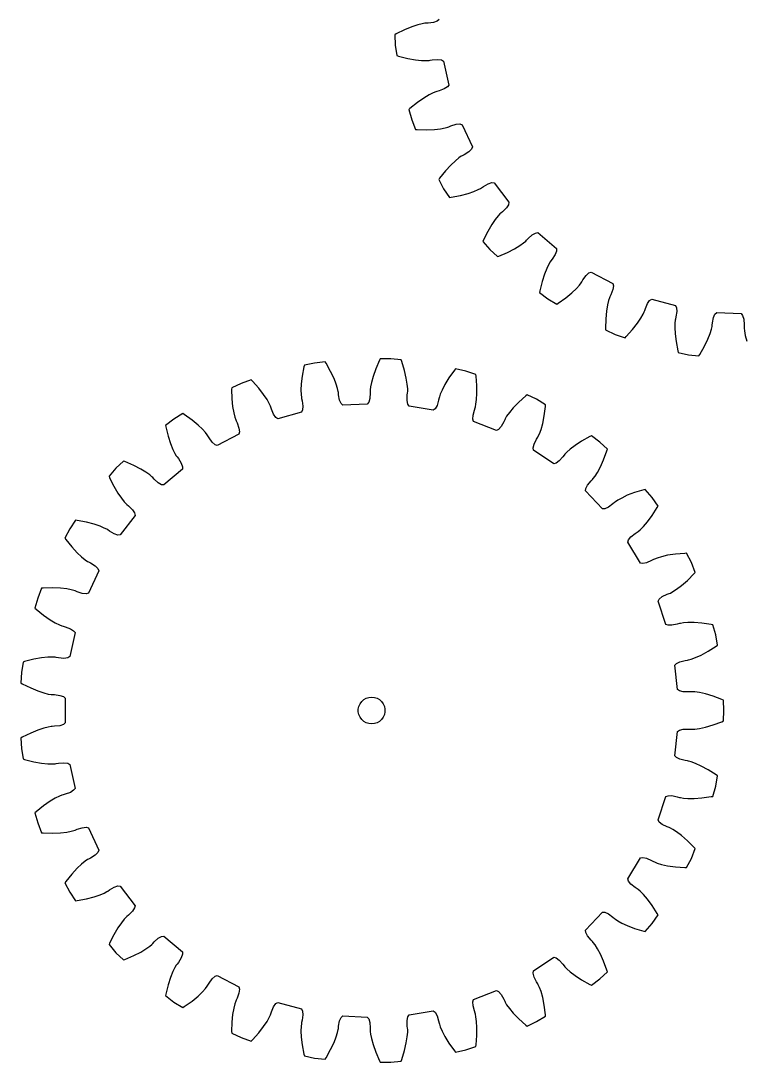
# Model space of a CAD drawing. Extents: x 0 to 163, y 0 to 236.
# Drawn here: x 0 to 81.3, y 0 to 116.7 of the extents above; entities that cross this region are included whole.
import ezdxf

# ---------------------------------------------------------------- set-up
doc = ezdxf.new("R2010")
doc.units = 0

msp = doc.modelspace()

# ---------------------------------------------------------------- linework, layer by layer
for p, q in [((46.86, 116.86), (46.66, 116.68)), ((43, 115.71), (42.04, 115.24)), ((43.81, 116.05), (43, 115.71)), ((44.47, 116.26), (43.81, 116.05)), ((44.96, 116.39), (44.47, 116.26)), ((45.27, 116.44), (44.96, 116.39)), ((45.4, 116.45), (45.27, 116.44)), ((45.65, 116.46), (45.4, 116.45)), ((46.25, 116.54), (45.65, 116.46)), ((46.66, 116.68), (46.25, 116.54)), ((42.04, 115.24), (41.89, 115.15)), ((41.89, 115.15), (41.95, 113.97)), ((41.95, 113.97), (42.14, 112.81)), ((42.14, 112.81), (42.31, 112.75)), ((42.31, 112.75), (43.34, 112.49)), ((43.34, 112.49), (44.21, 112.34)), ((44.21, 112.34), (44.9, 112.27)), ((44.9, 112.27), (45.41, 112.26)), ((45.41, 112.26), (45.73, 112.27)), ((45.73, 112.27), (45.86, 112.29)), ((45.86, 112.29), (46.1, 112.33)), ((46.1, 112.33), (46.71, 112.39)), ((46.71, 112.39), (47.13, 112.33)), ((47.13, 112.33), (47.37, 112.2)), ((47.37, 112.2), (47.96, 109.51)), ((46.2, 108.64), (45.75, 108.41)), ((46.5, 108.76), (46.2, 108.64)), ((46.62, 108.8), (46.5, 108.76)), ((46.86, 108.86), (46.62, 108.8)), ((47.44, 109.07), (46.86, 108.86)), ((47.8, 109.3), (47.44, 109.07)), ((47.96, 109.51), (47.8, 109.3)), ((44.43, 107.56), (43.6, 106.89)), ((45.15, 108.06), (44.43, 107.56)), ((45.75, 108.41), (45.15, 108.06)), ((43.6, 106.89), (43.47, 106.77)), ((43.47, 106.77), (43.79, 105.63)), ((43.79, 105.63), (44.22, 104.54)), ((48.19, 104.93), (48.77, 105.11)), ((48.77, 105.11), (49.2, 105.15)), ((49.2, 105.15), (49.46, 105.07)), ((49.46, 105.07), (50.61, 102.58)), ((44.22, 104.54), (44.4, 104.52)), ((44.4, 104.52), (45.46, 104.49)), ((45.46, 104.49), (46.34, 104.53)), ((46.34, 104.53), (47.03, 104.61)), ((47.03, 104.61), (47.53, 104.71)), ((47.53, 104.71), (47.84, 104.79)), ((47.84, 104.79), (47.96, 104.83)), ((47.96, 104.83), (48.19, 104.93)), ((49.46, 101.59), (49.35, 101.53)), ((49.68, 101.7), (49.46, 101.59)), ((50.2, 102.03), (49.68, 101.7)), ((50.5, 102.33), (50.2, 102.03)), ((50.61, 102.58), (50.5, 102.33)), ((48.18, 100.55), (47.59, 99.91)), ((48.69, 101.03), (48.18, 100.55)), ((49.08, 101.34), (48.69, 101.03)), ((49.35, 101.53), (49.08, 101.34)), ((47.59, 99.91), (46.92, 99.08)), ((46.92, 99.08), (46.82, 98.93)), ((46.82, 98.93), (47.37, 97.89)), ((51.62, 98), (51.82, 98.14)), ((51.82, 98.14), (52.35, 98.45)), ((52.35, 98.45), (52.76, 98.58)), ((52.76, 98.58), (53.03, 98.56)), ((53.03, 98.56), (54.69, 96.37)), ((47.37, 97.89), (48.03, 96.91)), ((48.03, 96.91), (48.21, 96.93)), ((48.21, 96.93), (49.25, 97.13)), ((49.25, 97.13), (50.1, 97.36)), ((50.1, 97.36), (50.76, 97.59)), ((50.76, 97.59), (51.22, 97.79)), ((51.22, 97.79), (51.51, 97.93)), ((51.51, 97.93), (51.62, 98)), ((54.4, 95.74), (53.97, 95.31)), ((54.64, 96.1), (54.4, 95.74)), ((54.69, 96.37), (54.64, 96.1)), ((53.47, 94.84), (53.15, 94.44)), ((53.68, 95.07), (53.47, 94.84)), ((53.78, 95.16), (53.68, 95.07)), ((53.97, 95.31), (53.78, 95.16)), ((52.76, 93.87), (52.31, 93.11)), ((53.15, 94.44), (52.76, 93.87)), ((52.31, 93.11), (51.84, 92.16)), ((56.66, 92.12), (56.83, 92.3)), ((56.83, 92.3), (57.28, 92.71)), ((57.28, 92.71), (57.65, 92.93)), ((57.65, 92.93), (57.92, 92.97)), ((57.92, 92.97), (60.01, 91.18)), ((51.84, 92.16), (51.77, 91.99)), ((51.77, 91.99), (52.53, 91.09)), ((52.53, 91.09), (53.39, 90.28)), ((54.54, 90.76), (55.32, 91.17)), ((55.32, 91.17), (55.91, 91.53)), ((55.91, 91.53), (56.32, 91.82)), ((56.32, 91.82), (56.57, 92.03)), ((56.57, 92.03), (56.66, 92.12)), ((60.01, 91.18), (60.02, 90.91)), ((53.39, 90.28), (53.56, 90.34)), ((53.56, 90.34), (54.54, 90.76)), ((59.54, 90), (59.38, 89.81)), ((59.87, 90.51), (59.54, 90)), ((60.02, 90.91), (59.87, 90.51)), ((58.92, 88.97), (58.66, 88.33)), ((59.15, 89.42), (58.92, 88.97)), ((59.31, 89.7), (59.15, 89.42)), ((59.38, 89.81), (59.31, 89.7)), ((58.66, 88.33), (58.39, 87.49)), ((62.85, 87.46), (62.97, 87.67)), ((62.97, 87.67), (63.32, 88.17)), ((63.32, 88.17), (63.64, 88.46)), ((63.64, 88.46), (63.89, 88.55)), ((63.89, 88.55), (66.33, 87.26)), ((58.13, 86.46), (58.1, 86.28)), ((58.39, 87.49), (58.13, 86.46)), ((61.74, 86.24), (62.24, 86.72)), ((62.24, 86.72), (62.58, 87.09)), ((62.58, 87.09), (62.78, 87.35)), ((62.78, 87.35), (62.85, 87.46)), ((66.33, 86.58), (66.11, 86)), ((66.33, 87.26), (66.39, 87)), ((66.39, 87), (66.33, 86.58)), ((58.1, 86.28), (59.04, 85.57)), ((59.04, 85.57), (60.05, 84.96)), ((60.2, 85.05), (61.07, 85.68)), ((61.07, 85.68), (61.74, 86.24)), ((65.85, 85.36), (65.73, 84.87)), ((65.95, 85.66), (65.85, 85.36)), ((66, 85.78), (65.95, 85.66)), ((66.11, 86), (66, 85.78)), ((70.21, 85.03), (70.45, 85.38)), ((70.45, 85.38), (70.68, 85.53)), ((70.68, 85.53), (73.33, 84.79)), ((60.05, 84.96), (60.2, 85.05)), ((65.62, 84.18), (65.53, 83.31)), ((65.73, 84.87), (65.62, 84.18)), ((69.71, 83.82), (69.85, 84.11)), ((69.85, 84.11), (69.9, 84.23)), ((69.9, 84.23), (69.97, 84.47)), ((69.97, 84.47), (70.21, 85.03)), ((73.33, 84.79), (73.45, 84.55)), ((73.48, 84.12), (73.39, 83.52)), ((73.45, 84.55), (73.48, 84.12)), ((77.77, 83.84), (77.96, 84.03)), ((77.96, 84.03), (80.7, 83.89)), ((65.53, 83.31), (65.5, 82.24)), ((69.08, 82.81), (69.46, 83.38)), ((69.46, 83.38), (69.71, 83.82)), ((73.31, 83.15), (73.28, 82.83)), ((73.33, 83.28), (73.31, 83.15)), ((73.39, 83.52), (73.33, 83.28)), ((77.49, 82.85), (77.6, 83.45)), ((77.6, 83.45), (77.77, 83.84)), ((80.7, 83.89), (80.87, 83.67)), ((80.87, 83.67), (80.99, 83.26)), ((80.99, 83.26), (81.04, 82.65)), ((65.5, 82.24), (65.51, 82.06)), ((65.51, 82.06), (66.58, 81.57)), ((67.82, 81.32), (68.54, 82.11)), ((68.54, 82.11), (69.08, 82.81)), ((73.28, 82.83), (73.27, 82.33)), ((73.27, 82.33), (73.3, 81.63)), ((77.23, 81.68), (77.38, 82.16)), ((77.38, 82.16), (77.45, 82.47)), ((77.45, 82.47), (77.47, 82.6)), ((77.47, 82.6), (77.49, 82.85)), ((81.04, 82.65), (81.03, 82.41)), ((81.03, 82.41), (81.04, 82.28)), ((81.04, 82.28), (81.08, 81.96)), ((81.08, 81.96), (81.17, 81.46)), ((66.58, 81.57), (67.7, 81.19)), ((67.7, 81.19), (67.82, 81.32)), ((73.3, 81.63), (73.41, 80.76)), ((73.41, 80.76), (73.61, 79.71)), ((76.6, 80.24), (76.98, 81.03)), ((76.98, 81.03), (77.23, 81.68)), ((81.17, 81.46), (81.35, 80.79)), ((73.61, 79.71), (73.65, 79.54)), ((73.65, 79.54), (74.8, 79.29)), ((76.07, 79.31), (76.6, 80.24)), ((32.92, 78.36), (31.77, 78.11)), ((34.09, 78.49), (32.92, 78.36)), ((34.19, 78.34), (34.09, 78.49)), ((34.71, 77.41), (34.19, 78.34)), ((40.18, 78.67), (39.76, 77.69)), ((40.26, 78.83), (40.18, 78.67)), ((41.44, 78.83), (40.26, 78.83)), ((42.61, 78.7), (41.44, 78.83)), ((42.67, 78.53), (42.61, 78.7)), ((42.99, 77.51), (42.67, 78.53)), ((74.8, 79.29), (75.97, 79.16)), ((75.97, 79.16), (76.07, 79.31)), ((31.72, 77.94), (31.52, 76.89)), ((31.77, 78.11), (31.72, 77.94)), ((35.09, 76.62), (34.71, 77.41)), ((39.76, 77.69), (39.47, 76.86)), ((43.19, 76.66), (42.99, 77.51)), ((48.6, 77.56), (47.97, 76.7)), ((48.71, 77.7), (48.6, 77.56)), ((49.86, 77.44), (48.71, 77.7)), ((50.98, 77.07), (49.86, 77.44)), ((51.01, 76.89), (50.98, 77.07)), ((24.69, 76.08), (23.63, 75.59)), ((25.81, 76.46), (24.69, 76.08)), ((25.94, 76.33), (25.81, 76.46)), ((26.65, 75.54), (25.94, 76.33)), ((31.41, 76.02), (31.38, 75.32)), ((31.52, 76.89), (31.41, 76.02)), ((35.34, 75.97), (35.09, 76.62)), ((35.49, 75.49), (35.34, 75.97)), ((39.29, 76.19), (39.19, 75.69)), ((39.47, 76.86), (39.29, 76.19)), ((43.29, 75.97), (43.19, 76.66)), ((43.34, 75.47), (43.29, 75.97)), ((47.51, 75.95), (47.19, 75.33)), ((47.97, 76.7), (47.51, 75.95)), ((51.09, 75.83), (51.01, 76.89)), ((23.63, 75.59), (23.62, 75.41)), ((23.62, 75.41), (23.64, 74.34)), ((27.19, 74.84), (26.65, 75.54)), ((27.58, 74.27), (27.19, 74.84)), ((31.38, 75.32), (31.39, 74.82)), ((31.39, 74.82), (31.43, 74.5)), ((35.56, 75.18), (35.49, 75.49)), ((35.58, 75.05), (35.56, 75.18)), ((35.6, 74.8), (35.58, 75.05)), ((35.72, 74.21), (35.6, 74.8)), ((39.15, 75), (39.11, 74.39)), ((39.19, 75.69), (39.15, 75.37)), ((39.15, 75.37), (39.15, 75.24)), ((39.15, 75.24), (39.15, 75)), ((43.28, 74.16), (43.3, 74.77)), ((43.3, 74.77), (43.33, 75.02)), ((43.33, 75.02), (43.34, 75.15)), ((43.34, 75.15), (43.34, 75.47)), ((46.99, 74.87), (46.89, 74.57)), ((47.19, 75.33), (46.99, 74.87)), ((51.06, 74.26), (51.1, 74.95)), ((51.1, 74.95), (51.09, 75.83)), ((56.72, 74.78), (56.58, 74.67)), ((57.79, 74.29), (56.72, 74.78)), ((23.64, 74.34), (23.73, 73.47)), ((27.82, 73.83), (27.58, 74.27)), ((27.96, 73.54), (27.82, 73.83)), ((28.01, 73.42), (27.96, 73.54)), ((31.43, 74.5), (31.45, 74.37)), ((31.45, 74.37), (31.51, 74.13)), ((31.51, 74.13), (31.59, 73.53)), ((31.59, 73.53), (31.56, 73.1)), ((35.88, 73.81), (35.72, 74.21)), ((36.07, 73.62), (35.88, 73.81)), ((38.82, 73.76), (36.07, 73.62)), ((38.99, 73.98), (38.82, 73.76)), ((39.11, 74.39), (38.99, 73.98)), ((43.35, 73.74), (43.28, 74.16)), ((43.5, 73.51), (43.35, 73.74)), ((46.63, 73.61), (46.42, 73.24)), ((46.81, 74.2), (46.63, 73.61)), ((46.85, 74.44), (46.81, 74.2)), ((46.89, 74.57), (46.85, 74.44)), ((50.93, 73.44), (50.99, 73.76)), ((50.99, 73.76), (51.06, 74.26)), ((55.79, 73.96), (55.17, 73.33)), ((56.58, 74.67), (55.79, 73.96)), ((58.8, 73.68), (57.79, 74.29)), ((58.79, 73.5), (58.8, 73.68)), ((18.16, 72.69), (17.15, 72.08)), ((18.31, 72.6), (18.16, 72.69)), ((19.18, 71.97), (18.31, 72.6)), ((23.73, 73.47), (23.85, 72.78)), ((23.85, 72.78), (23.97, 72.29)), ((28.08, 73.18), (28.01, 73.42)), ((28.32, 72.62), (28.08, 73.18)), ((28.57, 72.27), (28.32, 72.62)), ((31.44, 72.86), (28.79, 72.12)), ((31.56, 73.1), (31.44, 72.86)), ((46.21, 73.07), (43.5, 73.51)), ((46.42, 73.24), (46.21, 73.07)), ((50.64, 72.07), (50.66, 72.5)), ((50.66, 72.5), (50.81, 73.09)), ((50.81, 73.09), (50.89, 73.32)), ((50.89, 73.32), (50.93, 73.44)), ((54.43, 72.39), (54.27, 72.11)), ((54.73, 72.8), (54.43, 72.39)), ((55.17, 73.33), (54.73, 72.8)), ((58.47, 71.58), (58.65, 72.44)), ((58.65, 72.44), (58.79, 73.5)), ((17.15, 72.08), (16.22, 71.37)), ((16.22, 71.37), (16.25, 71.19)), ((16.25, 71.19), (16.5, 70.16)), ((19.86, 71.41), (19.18, 71.97)), ((20.36, 70.93), (19.86, 71.41)), ((23.97, 72.29), (24.07, 71.99)), ((24.07, 71.99), (24.12, 71.87)), ((24.12, 71.87), (24.23, 71.65)), ((24.23, 71.65), (24.44, 71.07)), ((28.79, 72.12), (28.57, 72.27)), ((50.73, 71.81), (50.64, 72.07)), ((53.29, 70.79), (50.73, 71.81)), ((53.81, 71.24), (53.53, 70.91)), ((54.11, 71.77), (53.81, 71.24)), ((54.21, 72), (54.11, 71.77)), ((54.27, 72.11), (54.21, 72)), ((58.28, 70.92), (58.47, 71.58)), ((16.5, 70.16), (16.77, 69.32)), ((20.69, 70.56), (20.36, 70.93)), ((20.89, 70.3), (20.69, 70.56)), ((20.96, 70.19), (20.89, 70.3)), ((21.09, 69.98), (20.96, 70.19)), ((24.44, 70.39), (22.01, 69.1)), ((24.44, 71.07), (24.5, 70.65)), ((24.5, 70.65), (24.44, 70.39)), ((53.53, 70.91), (53.29, 70.79)), ((57.78, 69.83), (57.91, 70.03)), ((57.91, 70.03), (57.97, 70.15)), ((57.97, 70.15), (58.1, 70.44)), ((58.1, 70.44), (58.28, 70.92)), ((63.76, 70.13), (62.83, 69.61)), ((63.92, 70.21), (63.76, 70.13)), ((64.86, 69.5), (63.92, 70.21)), ((16.77, 69.32), (17.03, 68.68)), ((21.44, 69.48), (21.09, 69.98)), ((21.76, 69.19), (21.44, 69.48)), ((22.01, 69.1), (21.76, 69.19)), ((57.39, 68.86), (57.5, 69.28)), ((57.43, 68.6), (57.39, 68.86)), ((57.5, 69.28), (57.78, 69.83)), ((62.09, 69.12), (61.55, 68.7)), ((62.83, 69.61), (62.09, 69.12)), ((65.71, 68.69), (64.86, 69.5)), ((17.03, 68.68), (17.26, 68.23)), ((17.26, 68.23), (17.42, 67.95)), ((17.42, 67.95), (17.5, 67.84)), ((17.5, 67.84), (17.65, 67.65)), ((59.71, 67.05), (57.43, 68.6)), ((60.72, 67.83), (60.31, 67.38)), ((60.86, 68.03), (60.72, 67.83)), ((60.95, 68.13), (60.86, 68.03)), ((61.17, 68.36), (60.95, 68.13)), ((61.55, 68.7), (61.17, 68.36)), ((65.29, 67.51), (65.66, 68.51)), ((65.66, 68.51), (65.71, 68.69)), ((10.65, 66.56), (9.89, 65.66)), ((11.5, 67.37), (10.65, 66.56)), ((11.67, 67.31), (11.5, 67.37)), ((12.65, 66.89), (11.67, 67.31)), ((13.43, 66.48), (12.65, 66.89)), ((17.65, 67.65), (17.98, 67.14)), ((17.98, 67.14), (18.13, 66.74)), ((18.13, 66.74), (18.13, 66.47)), ((59.97, 67.12), (59.71, 67.05)), ((60.31, 67.38), (59.97, 67.12)), ((64.6, 66.1), (64.93, 66.71)), ((64.93, 66.71), (65.29, 67.51)), ((9.89, 65.66), (9.95, 65.49)), ((9.95, 65.49), (10.43, 64.54)), ((14.02, 66.12), (13.43, 66.48)), ((14.44, 65.83), (14.02, 66.12)), ((14.68, 65.62), (14.44, 65.83)), ((14.78, 65.53), (14.68, 65.62)), ((14.94, 65.35), (14.78, 65.53)), ((18.13, 66.47), (16.03, 64.69)), ((64.06, 65.32), (64.14, 65.42)), ((64.14, 65.42), (64.33, 65.67)), ((64.33, 65.67), (64.6, 66.1)), ((10.43, 64.54), (10.87, 63.78)), ((15.39, 64.94), (14.94, 65.35)), ((15.76, 64.72), (15.39, 64.94)), ((16.03, 64.69), (15.76, 64.72)), ((63.28, 64.02), (63.3, 64.29)), ((63.3, 64.29), (63.5, 64.67)), ((63.5, 64.67), (63.88, 65.14)), ((63.88, 65.14), (64.06, 65.32)), ((69.96, 64.2), (69.79, 64.16)), ((70.72, 63.3), (69.96, 64.2)), ((10.87, 63.78), (11.26, 63.21)), ((11.26, 63.21), (11.58, 62.81)), ((65.17, 62.02), (63.28, 64.02)), ((67.32, 63.23), (66.88, 62.98)), ((67.95, 63.53), (67.32, 63.23)), ((68.77, 63.84), (67.95, 63.53)), ((69.79, 64.16), (68.77, 63.84)), ((71.39, 62.32), (70.72, 63.3)), ((11.58, 62.81), (11.8, 62.58)), ((11.8, 62.58), (11.89, 62.49)), ((11.89, 62.49), (12.08, 62.34)), ((12.08, 62.34), (12.52, 61.91)), ((12.52, 61.91), (12.75, 61.55)), ((65.44, 62.03), (65.17, 62.02)), ((65.83, 62.2), (65.44, 62.03)), ((66.33, 62.56), (65.83, 62.2)), ((66.51, 62.73), (66.33, 62.56)), ((66.61, 62.81), (66.51, 62.73)), ((66.88, 62.98), (66.61, 62.81)), ((70.73, 61.27), (71.3, 62.17)), ((71.3, 62.17), (71.39, 62.32)), ((6.14, 60.74), (5.48, 59.76)), ((6.32, 60.72), (6.14, 60.74)), ((7.37, 60.52), (6.32, 60.72)), ((12.81, 61.28), (11.14, 59.09)), ((12.75, 61.55), (12.81, 61.28)), ((70.2, 60.56), (70.73, 61.27)), ((5.48, 59.76), (4.93, 58.72)), ((8.22, 60.29), (7.37, 60.52)), ((8.87, 60.06), (8.22, 60.29)), ((9.34, 59.86), (8.87, 60.06)), ((9.62, 59.72), (9.34, 59.86)), ((9.73, 59.65), (9.62, 59.72)), ((9.93, 59.51), (9.73, 59.65)), ((69.15, 59.47), (69.39, 59.68)), ((69.39, 59.68), (69.75, 60.04)), ((69.75, 60.04), (70.2, 60.56)), ((4.93, 58.72), (5.03, 58.57)), ((5.03, 58.57), (5.7, 57.74)), ((10.46, 59.2), (9.93, 59.51)), ((10.87, 59.07), (10.46, 59.2)), ((11.14, 59.09), (10.87, 59.07)), ((68.01, 58.29), (68.09, 58.55)), ((68.09, 58.55), (68.36, 58.88)), ((68.36, 58.88), (68.84, 59.26)), ((68.84, 59.26), (69.05, 59.39)), ((69.05, 59.39), (69.15, 59.47)), ((5.7, 57.74), (6.3, 57.1)), ((69.43, 55.93), (68.01, 58.29)), ((6.3, 57.1), (6.8, 56.62)), ((6.8, 56.62), (7.2, 56.31)), ((7.2, 56.31), (7.46, 56.13)), ((7.46, 56.13), (7.57, 56.06)), ((7.57, 56.06), (7.79, 55.95)), ((70.67, 56.21), (70.11, 55.97)), ((70.89, 56.33), (70.67, 56.21)), ((71.01, 56.39), (70.89, 56.33)), ((71.3, 56.5), (71.01, 56.39)), ((71.79, 56.65), (71.3, 56.5)), ((72.46, 56.81), (71.79, 56.65)), ((73.33, 56.94), (72.46, 56.81)), ((74.4, 57.02), (73.33, 56.94)), ((74.57, 57.03), (74.4, 57.02)), ((75.13, 55.99), (74.57, 57.03)), ((8.73, 55.07), (7.57, 52.58)), ((7.79, 55.95), (8.31, 55.62)), ((8.31, 55.62), (8.62, 55.32)), ((8.62, 55.32), (8.73, 55.07)), ((69.69, 55.88), (69.43, 55.93)), ((70.11, 55.97), (69.69, 55.88)), ((75.56, 54.89), (75.13, 55.99)), ((75.44, 54.76), (75.56, 54.89)), ((74.03, 53.43), (74.69, 54)), ((74.69, 54), (75.44, 54.76)), ((2.33, 53.11), (1.9, 52.02)), ((2.51, 53.13), (2.33, 53.11)), ((3.58, 53.16), (2.51, 53.13)), ((4.46, 53.12), (3.58, 53.16)), ((5.15, 53.04), (4.46, 53.12)), ((5.64, 52.94), (5.15, 53.04)), ((5.95, 52.86), (5.64, 52.94)), ((6.08, 52.82), (5.95, 52.86)), ((6.3, 52.72), (6.08, 52.82)), ((6.88, 52.54), (6.3, 52.72)), ((7.31, 52.5), (6.88, 52.54)), ((7.57, 52.58), (7.31, 52.5)), ((72.42, 52.44), (72.65, 52.53)), ((72.65, 52.53), (72.77, 52.58)), ((72.77, 52.58), (73.05, 52.74)), ((73.05, 52.74), (73.47, 53.01)), ((73.47, 53.01), (74.03, 53.43)), ((1.9, 52.02), (1.58, 50.88)), ((71.39, 51.68), (71.53, 51.91)), ((72.27, 49.07), (71.39, 51.68)), ((71.53, 51.91), (71.87, 52.18)), ((71.87, 52.18), (72.42, 52.44)), ((1.58, 50.88), (1.71, 50.76)), ((1.71, 50.76), (2.54, 50.09)), ((2.54, 50.09), (3.27, 49.59)), ((3.27, 49.59), (3.86, 49.24)), ((3.86, 49.24), (4.32, 49.01)), ((72.52, 48.96), (72.27, 49.07)), ((73.55, 49.08), (72.95, 48.96)), ((73.78, 49.15), (73.55, 49.08)), ((73.91, 49.18), (73.78, 49.15)), ((74.23, 49.23), (73.91, 49.18)), ((74.73, 49.27), (74.23, 49.23)), ((75.43, 49.27), (74.73, 49.27)), ((76.3, 49.21), (75.43, 49.27)), ((77.36, 49.07), (76.3, 49.21)), ((77.54, 49.03), (77.36, 49.07)), ((77.85, 47.9), (77.54, 49.03)), ((4.32, 49.01), (4.61, 48.89)), ((4.61, 48.89), (4.74, 48.85)), ((4.74, 48.85), (4.98, 48.79)), ((4.98, 48.79), (5.55, 48.58)), ((6.07, 48.14), (5.48, 45.45)), ((5.55, 48.58), (5.91, 48.35)), ((5.91, 48.35), (6.07, 48.14)), ((72.95, 48.96), (72.52, 48.96)), ((78.04, 46.74), (77.85, 47.9)), ((77.9, 46.63), (78.04, 46.74)), ((75.6, 45.35), (76.23, 45.63)), ((76.23, 45.63), (77, 46.05)), ((77, 46.05), (77.9, 46.63)), ((0.25, 44.84), (0.06, 43.68)), ((0.42, 44.9), (0.25, 44.84)), ((1.46, 45.16), (0.42, 44.9)), ((2.33, 45.31), (1.46, 45.16)), ((3.01, 45.38), (2.33, 45.31)), ((3.52, 45.39), (3.01, 45.38)), ((3.84, 45.38), (3.52, 45.39)), ((3.97, 45.36), (3.84, 45.38)), ((4.21, 45.32), (3.97, 45.36)), ((4.82, 45.26), (4.21, 45.32)), ((5.25, 45.32), (4.82, 45.26)), ((5.48, 45.45), (5.25, 45.32)), ((73.28, 44.49), (73.46, 44.69)), ((73.58, 41.76), (73.28, 44.49)), ((73.46, 44.69), (73.85, 44.88)), ((73.85, 44.88), (74.44, 45.02)), ((74.44, 45.02), (74.69, 45.06)), ((74.69, 45.06), (74.82, 45.08)), ((74.82, 45.08), (75.12, 45.17)), ((75.12, 45.17), (75.6, 45.35)), ((0.06, 43.68), (0, 42.5)), ((0, 42.5), (0.15, 42.41)), ((0.15, 42.41), (1.11, 41.94)), ((1.11, 41.94), (1.92, 41.6)), ((1.92, 41.6), (2.58, 41.39)), ((2.58, 41.39), (3.07, 41.26)), ((3.07, 41.26), (3.39, 41.21)), ((3.39, 41.21), (3.52, 41.2)), ((3.52, 41.2), (3.76, 41.19)), ((3.76, 41.19), (4.37, 41.11)), ((4.37, 41.11), (4.77, 40.97)), ((4.77, 40.97), (4.98, 40.79)), ((38.69, 40.78), (38.99, 40.88)), ((38.99, 40.88), (39.3, 40.91)), ((39.3, 40.91), (39.61, 40.88)), ((39.61, 40.88), (39.91, 40.78)), ((73.8, 41.6), (73.58, 41.76)), ((74.22, 41.5), (73.8, 41.6)), ((74.83, 41.49), (74.22, 41.5)), ((75.07, 41.51), (74.83, 41.49)), ((75.2, 41.51), (75.07, 41.51)), ((75.52, 41.49), (75.2, 41.51)), ((76.02, 41.42), (75.52, 41.49)), ((76.7, 41.28), (76.02, 41.42)), ((77.55, 41.03), (76.7, 41.28)), ((78.55, 40.66), (77.55, 41.03)), ((4.98, 40.79), (4.98, 38.04)), ((37.81, 39.57), (37.88, 39.88)), ((37.88, 39.88), (38, 40.16)), ((38, 40.16), (38.19, 40.42)), ((38.19, 40.42), (38.42, 40.63)), ((38.42, 40.63), (38.69, 40.78)), ((39.91, 40.78), (40.18, 40.63)), ((40.18, 40.63), (40.42, 40.42)), ((40.42, 40.42), (40.6, 40.16)), ((40.6, 40.16), (40.73, 39.88)), ((40.73, 39.88), (40.79, 39.57)), ((78.71, 40.59), (78.55, 40.66)), ((78.77, 39.41), (78.71, 40.59)), ((37.81, 39.26), (37.81, 39.57)), ((37.88, 38.95), (37.81, 39.26)), ((38, 38.66), (37.88, 38.95)), ((38.19, 38.41), (38, 38.66)), ((40.6, 38.66), (40.42, 38.41)), ((40.73, 38.95), (40.6, 38.66)), ((40.79, 39.26), (40.73, 38.95)), ((40.79, 39.57), (40.79, 39.26)), ((78.71, 38.24), (78.77, 39.41)), ((2.58, 37.44), (1.92, 37.22)), ((3.07, 37.56), (2.58, 37.44)), ((3.39, 37.62), (3.07, 37.56)), ((3.52, 37.63), (3.39, 37.62)), ((3.76, 37.64), (3.52, 37.63)), ((4.37, 37.71), (3.76, 37.64)), ((4.77, 37.86), (4.37, 37.71)), ((4.98, 38.04), (4.77, 37.86)), ((38.42, 38.2), (38.19, 38.41)), ((38.69, 38.04), (38.42, 38.2)), ((38.99, 37.95), (38.69, 38.04)), ((39.3, 37.91), (38.99, 37.95)), ((39.61, 37.95), (39.3, 37.91)), ((39.91, 38.04), (39.61, 37.95)), ((40.18, 38.2), (39.91, 38.04)), ((40.42, 38.41), (40.18, 38.2)), ((75.52, 37.34), (76.02, 37.41)), ((76.02, 37.41), (76.7, 37.55)), ((76.7, 37.55), (77.55, 37.79)), ((77.55, 37.79), (78.55, 38.16)), ((78.55, 38.16), (78.71, 38.24)), ((0.15, 36.41), (0, 36.32)), ((0, 36.32), (0.06, 35.15)), ((1.11, 36.89), (0.15, 36.41)), ((1.92, 37.22), (1.11, 36.89)), ((73.28, 34.33), (73.58, 37.07)), ((73.58, 37.07), (73.8, 37.22)), ((73.8, 37.22), (74.22, 37.32)), ((74.22, 37.32), (74.83, 37.34)), ((74.83, 37.34), (75.07, 37.32)), ((75.07, 37.32), (75.2, 37.32)), ((75.2, 37.32), (75.52, 37.34)), ((0.06, 35.15), (0.25, 33.98)), ((0.25, 33.98), (0.42, 33.93)), ((0.42, 33.93), (1.46, 33.67)), ((73.46, 34.13), (73.28, 34.33)), ((73.85, 33.95), (73.46, 34.13)), ((74.44, 33.8), (73.85, 33.95)), ((1.46, 33.67), (2.33, 33.52)), ((2.33, 33.52), (3.01, 33.45)), ((3.01, 33.45), (3.52, 33.43)), ((3.52, 33.43), (3.84, 33.45)), ((3.84, 33.45), (3.97, 33.46)), ((3.97, 33.46), (4.21, 33.51)), ((4.21, 33.51), (4.82, 33.56)), ((4.82, 33.56), (5.25, 33.51)), ((5.25, 33.51), (5.48, 33.38)), ((5.48, 33.38), (6.07, 30.69)), ((74.69, 33.77), (74.44, 33.8)), ((74.82, 33.74), (74.69, 33.77)), ((75.12, 33.65), (74.82, 33.74)), ((75.6, 33.48), (75.12, 33.65)), ((76.23, 33.19), (75.6, 33.48)), ((77, 32.77), (76.23, 33.19)), ((77.9, 32.2), (77, 32.77)), ((77.85, 30.93), (78.04, 32.09)), ((78.04, 32.09), (77.9, 32.2)), ((5.91, 30.47), (5.55, 30.24)), ((6.07, 30.69), (5.91, 30.47)), ((77.54, 29.79), (77.85, 30.93)), ((3.27, 29.24), (2.54, 28.73)), ((3.86, 29.59), (3.27, 29.24)), ((4.32, 29.81), (3.86, 29.59)), ((4.61, 29.94), (4.32, 29.81)), ((4.74, 29.98), (4.61, 29.94)), ((4.98, 30.04), (4.74, 29.98)), ((5.55, 30.24), (4.98, 30.04)), ((71.39, 27.15), (72.27, 29.76)), ((72.27, 29.76), (72.52, 29.86)), ((72.52, 29.86), (72.95, 29.87)), ((72.95, 29.87), (73.55, 29.75)), ((73.55, 29.75), (73.78, 29.68)), ((73.78, 29.68), (73.91, 29.65)), ((73.91, 29.65), (74.23, 29.6)), ((74.23, 29.6), (74.73, 29.56)), ((74.73, 29.56), (75.43, 29.55)), ((75.43, 29.55), (76.3, 29.61)), ((76.3, 29.61), (77.36, 29.76)), ((77.36, 29.76), (77.54, 29.79)), ((1.71, 28.07), (1.58, 27.94)), ((2.54, 28.73), (1.71, 28.07)), ((1.58, 27.94), (1.9, 26.81)), ((71.53, 26.91), (71.39, 27.15)), ((71.87, 26.65), (71.53, 26.91)), ((1.9, 26.81), (2.33, 25.72)), ((2.33, 25.72), (2.51, 25.7)), ((2.51, 25.7), (3.58, 25.67)), ((3.58, 25.67), (4.46, 25.71)), ((4.46, 25.71), (5.15, 25.79)), ((5.15, 25.79), (5.64, 25.88)), ((5.64, 25.88), (5.95, 25.96)), ((5.95, 25.96), (6.08, 26.01)), ((6.08, 26.01), (6.3, 26.1)), ((6.3, 26.1), (6.88, 26.28)), ((6.88, 26.28), (7.31, 26.33)), ((7.31, 26.33), (7.57, 26.25)), ((7.57, 26.25), (8.73, 23.75)), ((72.42, 26.38), (71.87, 26.65)), ((72.65, 26.3), (72.42, 26.38)), ((72.77, 26.24), (72.65, 26.3)), ((73.05, 26.09), (72.77, 26.24)), ((73.47, 25.82), (73.05, 26.09)), ((74.03, 25.4), (73.47, 25.82)), ((74.69, 24.82), (74.03, 25.4)), ((75.44, 24.07), (74.69, 24.82)), ((8.62, 23.5), (8.31, 23.2)), ((8.73, 23.75), (8.62, 23.5)), ((75.13, 22.84), (75.56, 23.93)), ((75.56, 23.93), (75.44, 24.07)), ((6.8, 22.2), (6.3, 21.73)), ((7.2, 22.52), (6.8, 22.2)), ((7.46, 22.7), (7.2, 22.52)), ((7.57, 22.77), (7.46, 22.7)), ((7.79, 22.88), (7.57, 22.77)), ((8.31, 23.2), (7.79, 22.88)), ((68.01, 20.54), (69.43, 22.89)), ((69.43, 22.89), (69.69, 22.94)), ((69.69, 22.94), (70.11, 22.86)), ((70.11, 22.86), (70.67, 22.61)), ((70.67, 22.61), (70.89, 22.49)), ((70.89, 22.49), (71.01, 22.44)), ((71.01, 22.44), (71.3, 22.32)), ((71.3, 22.32), (71.79, 22.17)), ((74.57, 21.8), (75.13, 22.84)), ((5.7, 21.08), (5.03, 20.25)), ((6.3, 21.73), (5.7, 21.08)), ((71.79, 22.17), (72.46, 22.02)), ((72.46, 22.02), (73.33, 21.89)), ((73.33, 21.89), (74.4, 21.8)), ((74.4, 21.8), (74.57, 21.8)), ((5.03, 20.25), (4.93, 20.1)), ((4.93, 20.1), (5.48, 19.06)), ((68.09, 20.28), (68.01, 20.54)), ((68.36, 19.95), (68.09, 20.28)), ((68.84, 19.57), (68.36, 19.95)), ((5.48, 19.06), (6.14, 18.09)), ((8.22, 18.54), (8.87, 18.76)), ((8.87, 18.76), (9.34, 18.96)), ((9.34, 18.96), (9.62, 19.11)), ((9.62, 19.11), (9.73, 19.18)), ((9.73, 19.18), (9.93, 19.32)), ((9.93, 19.32), (10.46, 19.62)), ((10.46, 19.62), (10.87, 19.75)), ((10.87, 19.75), (11.14, 19.73)), ((11.14, 19.73), (12.81, 17.54)), ((69.05, 19.43), (68.84, 19.57)), ((69.15, 19.36), (69.05, 19.43)), ((69.39, 19.15), (69.15, 19.36)), ((69.75, 18.79), (69.39, 19.15)), ((70.2, 18.26), (69.75, 18.79)), ((6.14, 18.09), (6.32, 18.11)), ((6.32, 18.11), (7.37, 18.31)), ((7.37, 18.31), (8.22, 18.54)), ((12.81, 17.54), (12.75, 17.28)), ((70.73, 17.56), (70.2, 18.26)), ((71.3, 16.66), (70.73, 17.56)), ((12.08, 16.49), (11.89, 16.34)), ((12.52, 16.92), (12.08, 16.49)), ((12.75, 17.28), (12.52, 16.92)), ((63.28, 14.81), (65.17, 16.8)), ((65.17, 16.8), (65.44, 16.8)), ((65.44, 16.8), (65.83, 16.62)), ((65.83, 16.62), (66.33, 16.26)), ((70.72, 15.53), (71.39, 16.5)), ((71.39, 16.5), (71.3, 16.66)), ((11.26, 15.62), (10.87, 15.05)), ((11.58, 16.01), (11.26, 15.62)), ((11.8, 16.25), (11.58, 16.01)), ((11.89, 16.34), (11.8, 16.25)), ((66.33, 16.26), (66.51, 16.1)), ((66.51, 16.1), (66.61, 16.02)), ((66.61, 16.02), (66.88, 15.84)), ((66.88, 15.84), (67.32, 15.59)), ((67.32, 15.59), (67.95, 15.3)), ((67.95, 15.3), (68.77, 14.98)), ((69.96, 14.63), (70.72, 15.53)), ((10.43, 14.29), (9.95, 13.33)), ((10.87, 15.05), (10.43, 14.29)), ((15.39, 13.89), (15.76, 14.1)), ((15.76, 14.1), (16.03, 14.14)), ((16.03, 14.14), (18.13, 12.36)), ((63.3, 14.54), (63.28, 14.81)), ((63.5, 14.15), (63.3, 14.54)), ((63.88, 13.68), (63.5, 14.15)), ((68.77, 14.98), (69.79, 14.67)), ((69.79, 14.67), (69.96, 14.63)), ((9.95, 13.33), (9.89, 13.17)), ((9.89, 13.17), (10.65, 12.27)), ((14.02, 12.7), (14.44, 13)), ((14.44, 13), (14.68, 13.2)), ((14.68, 13.2), (14.78, 13.29)), ((14.78, 13.29), (14.94, 13.48)), ((14.94, 13.48), (15.39, 13.89)), ((64.06, 13.51), (63.88, 13.68)), ((64.14, 13.41), (64.06, 13.51)), ((64.33, 13.15), (64.14, 13.41)), ((64.6, 12.72), (64.33, 13.15)), ((10.65, 12.27), (11.5, 11.46)), ((11.67, 11.52), (12.65, 11.94)), ((12.65, 11.94), (13.43, 12.34)), ((13.43, 12.34), (14.02, 12.7)), ((17.98, 11.69), (17.65, 11.17)), ((18.13, 12.09), (17.98, 11.69)), ((18.13, 12.36), (18.13, 12.09)), ((57.43, 10.23), (59.71, 11.77)), ((59.71, 11.77), (59.97, 11.71)), ((59.97, 11.71), (60.31, 11.45)), ((64.93, 12.11), (64.6, 12.72)), ((65.29, 11.31), (64.93, 12.11)), ((11.5, 11.46), (11.67, 11.52)), ((17.26, 10.6), (17.03, 10.15)), ((17.42, 10.87), (17.26, 10.6)), ((17.5, 10.98), (17.42, 10.87)), ((17.65, 11.17), (17.5, 10.98)), ((60.31, 11.45), (60.72, 10.99)), ((60.72, 10.99), (60.86, 10.79)), ((60.86, 10.79), (60.95, 10.69)), ((60.95, 10.69), (61.17, 10.46)), ((65.66, 10.31), (65.29, 11.31)), ((16.77, 9.5), (16.5, 8.67)), ((17.03, 10.15), (16.77, 9.5)), ((21.09, 8.84), (21.44, 9.34)), ((21.44, 9.34), (21.76, 9.63)), ((21.76, 9.63), (22.01, 9.73)), ((22.01, 9.73), (24.44, 8.44)), ((57.39, 9.96), (57.43, 10.23)), ((57.5, 9.54), (57.39, 9.96)), ((57.78, 9), (57.5, 9.54)), ((61.17, 10.46), (61.55, 10.13)), ((61.55, 10.13), (62.09, 9.7)), ((62.09, 9.7), (62.83, 9.22)), ((64.86, 9.33), (65.71, 10.14)), ((65.71, 10.14), (65.66, 10.31)), ((16.5, 8.67), (16.25, 7.63)), ((20.36, 7.89), (20.69, 8.27)), ((20.69, 8.27), (20.89, 8.52)), ((20.89, 8.52), (20.96, 8.63)), ((20.96, 8.63), (21.09, 8.84)), ((24.44, 8.44), (24.5, 8.18)), ((24.5, 8.18), (24.44, 7.75)), ((57.91, 8.79), (57.78, 9)), ((57.97, 8.68), (57.91, 8.79)), ((58.1, 8.38), (57.97, 8.68)), ((58.28, 7.91), (58.1, 8.38)), ((62.83, 9.22), (63.76, 8.69)), ((63.76, 8.69), (63.92, 8.62)), ((63.92, 8.62), (64.86, 9.33)), ((16.25, 7.63), (16.22, 7.46)), ((16.22, 7.46), (17.15, 6.74)), ((19.18, 6.85), (19.86, 7.41)), ((19.86, 7.41), (20.36, 7.89)), ((24.23, 7.18), (24.12, 6.96)), ((24.44, 7.75), (24.23, 7.18)), ((50.64, 6.76), (50.73, 7.01)), ((50.73, 7.01), (53.29, 8.03)), ((53.29, 8.03), (53.53, 7.91)), ((53.53, 7.91), (53.81, 7.59)), ((53.81, 7.59), (54.11, 7.05)), ((54.11, 7.05), (54.21, 6.83)), ((58.47, 7.24), (58.28, 7.91)), ((58.65, 6.38), (58.47, 7.24)), ((17.15, 6.74), (18.16, 6.14)), ((18.16, 6.14), (18.31, 6.23)), ((18.31, 6.23), (19.18, 6.85)), ((23.85, 6.04), (23.73, 5.36)), ((23.97, 6.53), (23.85, 6.04)), ((24.07, 6.84), (23.97, 6.53)), ((24.12, 6.96), (24.07, 6.84)), ((28.08, 5.64), (28.32, 6.2)), ((28.32, 6.2), (28.57, 6.56)), ((28.57, 6.56), (28.79, 6.7)), ((28.79, 6.7), (31.44, 5.97)), ((31.44, 5.97), (31.56, 5.73)), ((50.66, 6.33), (50.64, 6.76)), ((50.81, 5.74), (50.66, 6.33)), ((54.21, 6.83), (54.27, 6.71)), ((54.27, 6.71), (54.43, 6.44)), ((54.43, 6.44), (54.73, 6.03)), ((54.73, 6.03), (55.17, 5.5)), ((58.79, 5.32), (58.65, 6.38)), ((23.73, 5.36), (23.64, 4.48)), ((27.58, 4.56), (27.82, 5)), ((27.82, 5), (27.96, 5.29)), ((27.96, 5.29), (28.01, 5.41)), ((28.01, 5.41), (28.08, 5.64)), ((31.51, 4.69), (31.45, 4.45)), ((31.59, 5.3), (31.51, 4.69)), ((31.56, 5.73), (31.59, 5.3)), ((35.72, 4.62), (35.88, 5.02)), ((35.88, 5.02), (36.07, 5.21)), ((36.07, 5.21), (38.82, 5.06)), ((38.82, 5.06), (38.99, 4.85)), ((38.99, 4.85), (39.11, 4.44)), ((43.28, 4.66), (43.35, 5.09)), ((43.35, 5.09), (43.5, 5.31)), ((43.5, 5.31), (46.21, 5.76)), ((46.21, 5.76), (46.42, 5.59)), ((46.42, 5.59), (46.63, 5.21)), ((46.63, 5.21), (46.81, 4.63)), ((50.89, 5.51), (50.81, 5.74)), ((50.93, 5.38), (50.89, 5.51)), ((50.99, 5.07), (50.93, 5.38)), ((51.06, 4.57), (50.99, 5.07)), ((55.17, 5.5), (55.79, 4.87)), ((55.79, 4.87), (56.58, 4.15)), ((57.79, 4.54), (58.8, 5.15)), ((58.8, 5.15), (58.79, 5.32)), ((23.64, 4.48), (23.62, 3.42)), ((26.65, 3.29), (27.19, 3.98)), ((27.19, 3.98), (27.58, 4.56)), ((31.39, 4.01), (31.38, 3.5)), ((31.43, 4.32), (31.39, 4.01)), ((31.45, 4.45), (31.43, 4.32)), ((35.49, 3.33), (35.56, 3.65)), ((35.56, 3.65), (35.58, 3.78)), ((35.58, 3.78), (35.6, 4.02)), ((35.6, 4.02), (35.72, 4.62)), ((39.11, 4.44), (39.15, 3.83)), ((39.15, 3.83), (39.15, 3.58)), ((39.15, 3.58), (39.15, 3.45)), ((43.3, 4.05), (43.28, 4.66)), ((43.33, 3.81), (43.3, 4.05)), ((43.34, 3.68), (43.33, 3.81)), ((43.34, 3.36), (43.34, 3.68)), ((46.81, 4.63), (46.85, 4.39)), ((46.85, 4.39), (46.89, 4.26)), ((46.89, 4.26), (46.99, 3.96)), ((46.99, 3.96), (47.19, 3.49)), ((51.1, 3.88), (51.06, 4.57)), ((51.09, 3), (51.1, 3.88)), ((56.58, 4.15), (56.72, 4.05)), ((56.72, 4.05), (57.79, 4.54)), ((23.62, 3.42), (23.63, 3.24)), ((23.63, 3.24), (24.69, 2.75)), ((24.69, 2.75), (25.81, 2.37)), ((25.81, 2.37), (25.94, 2.49)), ((25.94, 2.49), (26.65, 3.29)), ((31.38, 3.5), (31.41, 2.81)), ((31.41, 2.81), (31.52, 1.93)), ((35.09, 2.21), (35.34, 2.85)), ((35.34, 2.85), (35.49, 3.33)), ((39.15, 3.45), (39.19, 3.13)), ((39.19, 3.13), (39.29, 2.64)), ((39.29, 2.64), (39.47, 1.97)), ((43.19, 2.17), (43.29, 2.85)), ((43.29, 2.85), (43.34, 3.36)), ((47.19, 3.49), (47.51, 2.88)), ((47.51, 2.88), (47.97, 2.13)), ((51.01, 1.93), (51.09, 3)), ((31.52, 1.93), (31.72, 0.89)), ((34.19, 0.48), (34.71, 1.41)), ((34.71, 1.41), (35.09, 2.21)), ((39.47, 1.97), (39.76, 1.14)), ((42.67, 0.29), (42.99, 1.31)), ((42.99, 1.31), (43.19, 2.17)), ((47.97, 2.13), (48.6, 1.26)), ((48.6, 1.26), (48.71, 1.13)), ((48.71, 1.13), (49.86, 1.38)), ((49.86, 1.38), (50.98, 1.76)), ((50.98, 1.76), (51.01, 1.93)), ((31.72, 0.89), (31.77, 0.72)), ((31.77, 0.72), (32.92, 0.46)), ((32.92, 0.46), (34.09, 0.33)), ((34.09, 0.33), (34.19, 0.48)), ((39.76, 1.14), (40.18, 0.16)), ((40.18, 0.16), (40.26, 0)), ((40.26, 0), (41.44, 0)), ((41.44, 0), (42.61, 0.13)), ((42.61, 0.13), (42.67, 0.29))]:
    msp.add_line(p, q)

doc.saveas('drawing.dxf')
